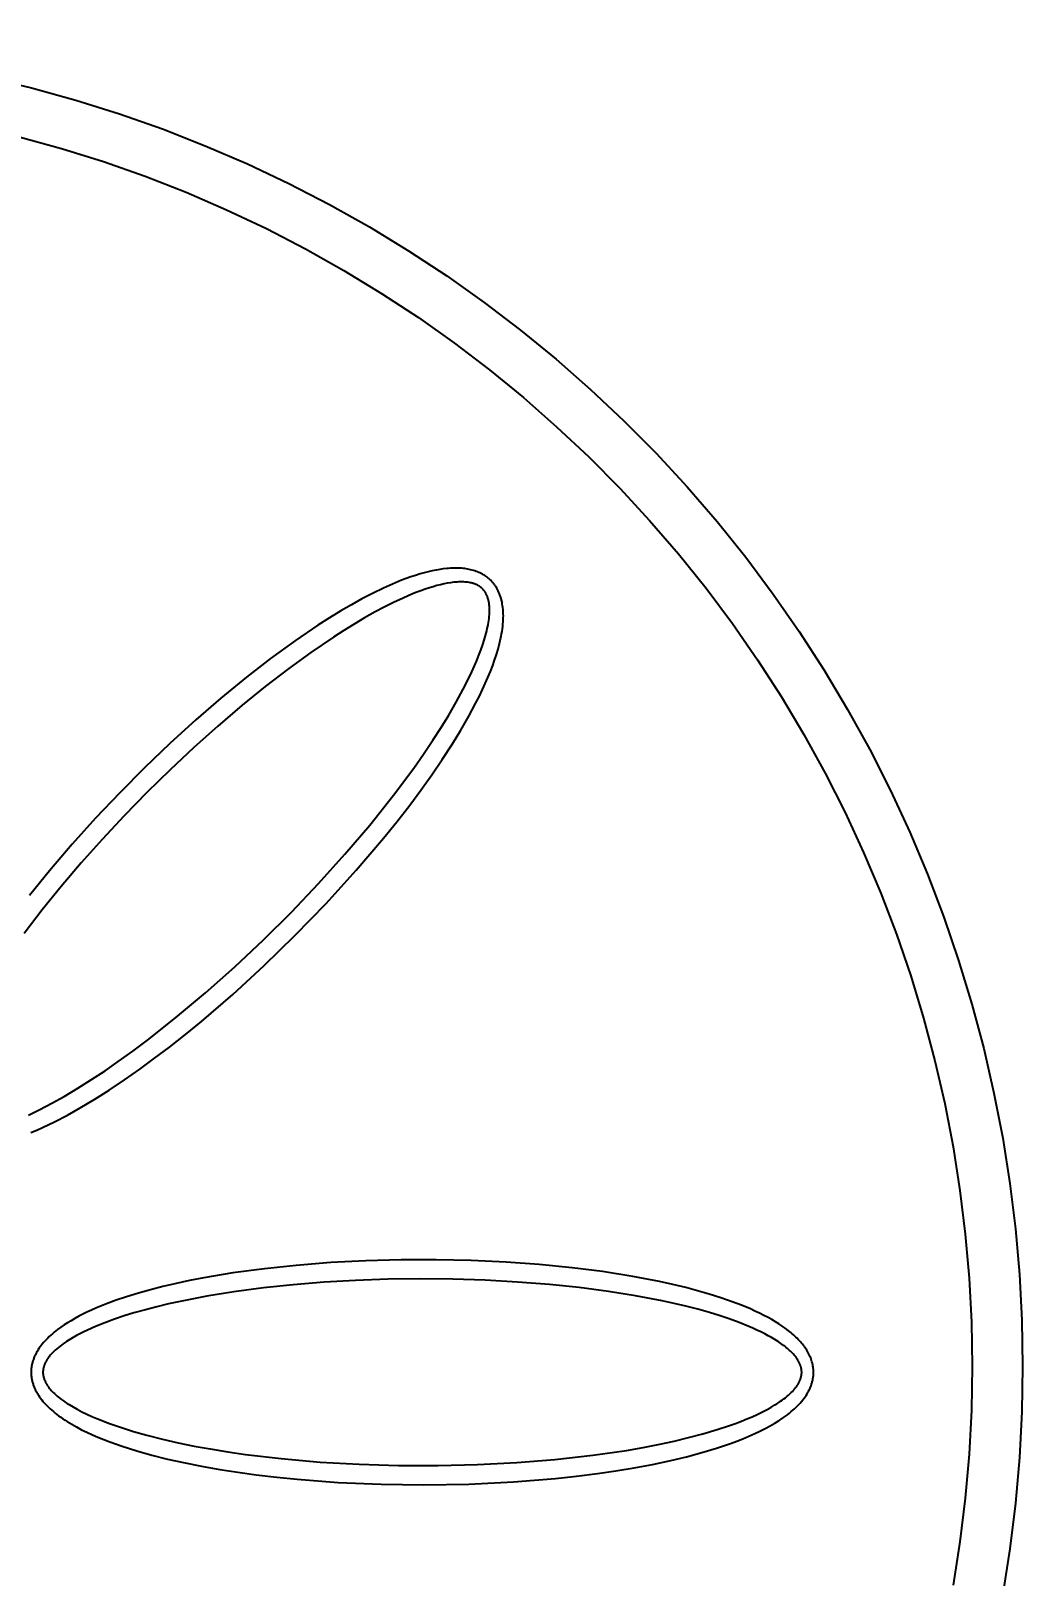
# Model space of a CAD drawing. Header units: millimetres. Extents: x 2944 to 4044, y 1234 to 2718.
# Drawn here: x 3812.03 to 3836.55, y 1647.09 to 1685 of the extents above; entities that cross this region are included whole.
import ezdxf

# ---------------------------------------------------------------- set-up
doc = ezdxf.new("R2010")
doc.units = ezdxf.units.MM
doc.layers.add('DIM2', color=3, linetype='Continuous')
doc.layers.add('main', color=7, linetype='Continuous')
doc.styles.get("Standard").update_dxf_attribs({"font": 'arial.ttf'})
doc.dimstyles.new('ISO-25', dxfattribs={"dimtxt": 2.5, "dimasz": 2.5, "dimexe": 1.25, "dimexo": 0.625, "dimtad": 1, "dimtxsty": 'Standard', "dimcen": 2.5, "dimadec": 0, "dimazin": 0, "dimtfac": 1, "dimtmove": 0, "dimatfit": 3, "dimfxl": 1, "dimarcsym": 0})

# ---------------------------------------------------------------- blocks, each defined once
blk = doc.blocks.new('*D29')
at = {"layer": 'Defpoints', "color": 0, "transparency": 16777216}
for p in [(3891.315, 1712.207), (3941.723, 1712.207), (3803.94, 1596.91)]:
    blk.add_point(p, dxfattribs=at)
at = {"layer": 'DIM2', "color": 0, "lineweight": -2, "transparency": 16777216}
for p, q in [((3891.94, 1712.207), (3942.973, 1712.207)), ((3941.723, 1608.91), (3941.723, 1700.207)), ((3804.565, 1596.91), (3942.973, 1596.91))]:
    blk.add_line(p, q, dxfattribs=at)
at = {"layer": 'DIM2', "color": 0, "transparency": 16777216}
for points in [[(3939.723, 1700.207), (3943.723, 1700.207), (3941.723, 1712.207)], [(3939.723, 1608.91), (3943.723, 1608.91), (3941.723, 1596.91)]]:
    blk.add_solid(points, dxfattribs=at)
at = {"layer": 'DIM2', "color": 0, "transparency": 16777216, "insert": (3929.065, 1654.558), "char_height": 15, "attachment_point": 5, "rotation": 90}
blk.add_mtext('115', dxfattribs=at)
blk = doc.blocks.new('*D23')
at = {"layer": 'Defpoints', "color": 0, "transparency": 16777216}
for p in [(3748.658, 1786.691), (3748.658, 1652.306), (3895.616, 1649.24)]:
    blk.add_point(p, dxfattribs=at)
at = {"layer": 'DIM2', "color": 0, "lineweight": -2, "transparency": 16777216}
for p, q in [((3748.658, 1652.931), (3748.658, 1787.941)), ((3895.616, 1649.865), (3895.616, 1787.941)), ((3883.616, 1786.691), (3760.658, 1786.691))]:
    blk.add_line(p, q, dxfattribs=at)
at = {"layer": 'DIM2', "color": 0, "transparency": 16777216}
for points in [[(3760.658, 1788.691), (3760.658, 1784.691), (3748.658, 1786.691)], [(3883.616, 1788.691), (3883.616, 1784.691), (3895.616, 1786.691)]]:
    blk.add_solid(points, dxfattribs=at)
at = {"layer": 'DIM2', "color": 0, "transparency": 16777216, "insert": (3822.137, 1799.222), "char_height": 15, "attachment_point": 5}
blk.add_mtext('147', dxfattribs=at)

msp = doc.modelspace()

# ---------------------------------------------------------------- linework, layer by layer
at = {"layer": 'main'}
for p, q in [((3810.958, 1683.86), (3812.051, 1683.599)), ((3812.051, 1683.599), (3813.134, 1683.3)), ((3813.134, 1683.3), (3814.207, 1682.964)), ((3814.207, 1682.964), (3815.267, 1682.591)), ((3815.267, 1682.591), (3816.313, 1682.181)), ((3811.744, 1682.402), (3812.786, 1682.115)), ((3812.786, 1682.115), (3813.818, 1681.791)), ((3816.313, 1682.181), (3817.345, 1681.735)), ((3813.818, 1681.791), (3814.837, 1681.432)), ((3817.345, 1681.735), (3818.361, 1681.254)), ((3814.837, 1681.432), (3815.844, 1681.038)), ((3815.844, 1681.038), (3816.836, 1680.609)), ((3818.361, 1681.254), (3819.359, 1680.738)), ((3816.836, 1680.609), (3817.813, 1680.146)), ((3819.359, 1680.738), (3820.339, 1680.187)), ((3820.339, 1680.187), (3821.299, 1679.603)), ((3817.813, 1680.146), (3818.773, 1679.65)), ((3818.773, 1679.65), (3819.716, 1679.12)), ((3821.299, 1679.603), (3822.238, 1678.986)), ((3819.716, 1679.12), (3820.639, 1678.558)), ((3822.238, 1678.986), (3823.156, 1678.336)), ((3820.639, 1678.558), (3821.543, 1677.964)), ((3823.156, 1678.336), (3824.05, 1677.655)), ((3821.543, 1677.964), (3822.425, 1677.34)), ((3824.05, 1677.655), (3824.92, 1676.944)), ((3822.425, 1677.34), (3823.285, 1676.685)), ((3824.92, 1676.944), (3825.764, 1676.202)), ((3823.285, 1676.685), (3824.122, 1676)), ((3824.122, 1676), (3824.934, 1675.287)), ((3825.764, 1676.202), (3826.583, 1675.432)), ((3824.934, 1675.287), (3825.721, 1674.546)), ((3826.583, 1675.432), (3827.374, 1674.634)), ((3825.721, 1674.546), (3826.482, 1673.779)), ((3827.374, 1674.634), (3828.137, 1673.809)), ((3826.482, 1673.779), (3827.216, 1672.985)), ((3828.137, 1673.809), (3828.871, 1672.958)), ((3827.216, 1672.985), (3827.922, 1672.166)), ((3828.871, 1672.958), (3829.575, 1672.082)), ((3822.328, 1671.814), (3822.284, 1671.811)), ((3822.368, 1671.816), (3822.328, 1671.814)), ((3822.407, 1671.818), (3822.368, 1671.816)), ((3822.447, 1671.818), (3822.407, 1671.818)), ((3822.487, 1671.818), (3822.447, 1671.818)), ((3822.527, 1671.817), (3822.487, 1671.818)), ((3822.566, 1671.815), (3822.527, 1671.817)), ((3822.606, 1671.812), (3822.566, 1671.815)), ((3822.646, 1671.808), (3822.606, 1671.812)), ((3827.922, 1672.166), (3828.6, 1671.324)), ((3829.575, 1672.082), (3830.249, 1671.182)), ((3821.131, 1671.518), (3820.907, 1671.426)), ((3821.244, 1671.561), (3821.131, 1671.518)), ((3821.358, 1671.602), (3821.244, 1671.561)), ((3821.473, 1671.64), (3821.358, 1671.602)), ((3821.588, 1671.675), (3821.473, 1671.64)), ((3821.685, 1671.703), (3821.588, 1671.675)), ((3821.783, 1671.728), (3821.685, 1671.703)), ((3821.882, 1671.751), (3821.783, 1671.728)), ((3821.98, 1671.771), (3821.882, 1671.751)), ((3822.067, 1671.786), (3821.98, 1671.771)), ((3822.153, 1671.798), (3822.067, 1671.786)), ((3822.24, 1671.808), (3822.153, 1671.798)), ((3822.252, 1671.446), (3822.172, 1671.43)), ((3822.284, 1671.811), (3822.24, 1671.808)), ((3822.333, 1671.459), (3822.252, 1671.446)), ((3822.373, 1671.465), (3822.333, 1671.459)), ((3822.413, 1671.469), (3822.373, 1671.465)), ((3822.454, 1671.473), (3822.413, 1671.469)), ((3822.494, 1671.476), (3822.454, 1671.473)), ((3822.527, 1671.478), (3822.494, 1671.476)), ((3822.561, 1671.479), (3822.527, 1671.478)), ((3822.594, 1671.48), (3822.561, 1671.479)), ((3822.627, 1671.479), (3822.594, 1671.48)), ((3822.66, 1671.478), (3822.627, 1671.479)), ((3822.682, 1671.804), (3822.646, 1671.808)), ((3822.693, 1671.476), (3822.66, 1671.478)), ((3822.718, 1671.799), (3822.682, 1671.804)), ((3822.727, 1671.473), (3822.693, 1671.476)), ((3822.754, 1671.793), (3822.718, 1671.799)), ((3822.759, 1671.469), (3822.727, 1671.473)), ((3822.789, 1671.786), (3822.754, 1671.793)), ((3822.787, 1671.464), (3822.759, 1671.469)), ((3822.815, 1671.459), (3822.787, 1671.464)), ((3822.825, 1671.778), (3822.789, 1671.786)), ((3822.842, 1671.453), (3822.815, 1671.459)), ((3822.86, 1671.77), (3822.825, 1671.778)), ((3822.856, 1671.45), (3822.842, 1671.453)), ((3822.87, 1671.446), (3822.856, 1671.45)), ((3822.895, 1671.76), (3822.86, 1671.77)), ((3822.883, 1671.442), (3822.87, 1671.446)), ((3822.897, 1671.438), (3822.883, 1671.442)), ((3822.929, 1671.749), (3822.895, 1671.76)), ((3822.91, 1671.434), (3822.897, 1671.438)), ((3822.923, 1671.429), (3822.91, 1671.434)), ((3822.961, 1671.738), (3822.929, 1671.749)), ((3822.993, 1671.726), (3822.961, 1671.738)), ((3823.024, 1671.713), (3822.993, 1671.726)), ((3823.054, 1671.7), (3823.024, 1671.713)), ((3823.084, 1671.685), (3823.054, 1671.7)), ((3823.114, 1671.669), (3823.084, 1671.685)), ((3823.143, 1671.653), (3823.114, 1671.669)), ((3823.157, 1671.644), (3823.143, 1671.653)), ((3823.172, 1671.635), (3823.157, 1671.644)), ((3823.197, 1671.618), (3823.172, 1671.635)), ((3823.222, 1671.6), (3823.197, 1671.618)), ((3823.247, 1671.581), (3823.222, 1671.6)), ((3823.27, 1671.561), (3823.247, 1671.581)), ((3823.293, 1671.541), (3823.27, 1671.561)), ((3823.316, 1671.52), (3823.293, 1671.541)), ((3823.338, 1671.498), (3823.316, 1671.52)), ((3823.348, 1671.487), (3823.338, 1671.498)), ((3823.358, 1671.475), (3823.348, 1671.487)), ((3823.372, 1671.46), (3823.358, 1671.475)), ((3823.384, 1671.444), (3823.372, 1671.46)), ((3823.397, 1671.429), (3823.384, 1671.444)), ((3820.156, 1671.061), (3819.897, 1670.918)), ((3820.419, 1671.198), (3820.156, 1671.061)), ((3820.685, 1671.327), (3820.419, 1671.198)), ((3820.907, 1671.426), (3820.685, 1671.327)), ((3821.165, 1671.084), (3820.934, 1670.976)), ((3821.4, 1671.184), (3821.165, 1671.084)), ((3821.503, 1671.225), (3821.4, 1671.184)), ((3821.606, 1671.264), (3821.503, 1671.225)), ((3821.71, 1671.301), (3821.606, 1671.264)), ((3821.815, 1671.335), (3821.71, 1671.301)), ((3821.903, 1671.362), (3821.815, 1671.335)), ((3821.992, 1671.387), (3821.903, 1671.362)), ((3822.082, 1671.41), (3821.992, 1671.387)), ((3822.172, 1671.43), (3822.082, 1671.41)), ((3822.936, 1671.424), (3822.923, 1671.429)), ((3822.949, 1671.419), (3822.936, 1671.424)), ((3822.962, 1671.413), (3822.949, 1671.419)), ((3822.975, 1671.407), (3822.962, 1671.413)), ((3822.986, 1671.402), (3822.975, 1671.407)), ((3822.997, 1671.396), (3822.986, 1671.402)), ((3823.007, 1671.39), (3822.997, 1671.396)), ((3823.018, 1671.384), (3823.007, 1671.39)), ((3823.028, 1671.378), (3823.018, 1671.384)), ((3823.038, 1671.371), (3823.028, 1671.378)), ((3823.048, 1671.365), (3823.038, 1671.371)), ((3823.058, 1671.358), (3823.048, 1671.365)), ((3823.068, 1671.35), (3823.058, 1671.358)), ((3823.078, 1671.343), (3823.068, 1671.35)), ((3823.087, 1671.335), (3823.078, 1671.343)), ((3823.096, 1671.327), (3823.087, 1671.335)), ((3823.105, 1671.319), (3823.096, 1671.327)), ((3823.114, 1671.311), (3823.105, 1671.319)), ((3823.122, 1671.302), (3823.114, 1671.311)), ((3823.131, 1671.294), (3823.122, 1671.302)), ((3823.141, 1671.282), (3823.131, 1671.294)), ((3823.151, 1671.27), (3823.141, 1671.282)), ((3823.16, 1671.258), (3823.151, 1671.27)), ((3823.17, 1671.245), (3823.16, 1671.258)), ((3823.178, 1671.232), (3823.17, 1671.245)), ((3823.187, 1671.219), (3823.178, 1671.232)), ((3823.195, 1671.206), (3823.187, 1671.219)), ((3823.202, 1671.192), (3823.195, 1671.206)), ((3823.209, 1671.178), (3823.202, 1671.192)), ((3823.216, 1671.164), (3823.209, 1671.178)), ((3823.223, 1671.15), (3823.216, 1671.164)), ((3823.229, 1671.136), (3823.223, 1671.15)), ((3823.235, 1671.121), (3823.229, 1671.136)), ((3823.24, 1671.106), (3823.235, 1671.121)), ((3823.245, 1671.092), (3823.24, 1671.106)), ((3823.25, 1671.077), (3823.245, 1671.092)), ((3823.255, 1671.059), (3823.25, 1671.077)), ((3823.26, 1671.04), (3823.255, 1671.059)), ((3823.409, 1671.413), (3823.397, 1671.429)), ((3823.421, 1671.396), (3823.409, 1671.413)), ((3823.432, 1671.38), (3823.421, 1671.396)), ((3823.443, 1671.363), (3823.432, 1671.38)), ((3823.454, 1671.346), (3823.443, 1671.363)), ((3823.465, 1671.328), (3823.454, 1671.346)), ((3823.475, 1671.311), (3823.465, 1671.328)), ((3823.484, 1671.293), (3823.475, 1671.311)), ((3823.494, 1671.275), (3823.484, 1671.293)), ((3823.503, 1671.257), (3823.494, 1671.275)), ((3823.511, 1671.239), (3823.503, 1671.257)), ((3823.52, 1671.221), (3823.511, 1671.239)), ((3823.528, 1671.202), (3823.52, 1671.221)), ((3823.536, 1671.181), (3823.528, 1671.202)), ((3823.544, 1671.16), (3823.536, 1671.181)), ((3823.552, 1671.138), (3823.544, 1671.16)), ((3823.559, 1671.117), (3823.552, 1671.138)), ((3823.566, 1671.095), (3823.559, 1671.117)), ((3823.572, 1671.073), (3823.566, 1671.095)), ((3823.578, 1671.051), (3823.572, 1671.073)), ((3828.6, 1671.324), (3829.247, 1670.458)), ((3830.249, 1671.182), (3830.89, 1670.259)), ((3819.641, 1670.769), (3819.357, 1670.595)), ((3819.897, 1670.918), (3819.641, 1670.769)), ((3820.48, 1670.742), (3820.22, 1670.596)), ((3820.705, 1670.862), (3820.48, 1670.742)), ((3820.934, 1670.976), (3820.705, 1670.862)), ((3823.265, 1671.022), (3823.26, 1671.04)), ((3823.269, 1671.003), (3823.265, 1671.022)), ((3823.272, 1670.985), (3823.269, 1671.003)), ((3823.275, 1670.966), (3823.272, 1670.985)), ((3823.278, 1670.947), (3823.275, 1670.966)), ((3823.28, 1670.928), (3823.278, 1670.947)), ((3823.282, 1670.91), (3823.28, 1670.928)), ((3823.28, 1670.631), (3823.284, 1670.679)), ((3823.284, 1670.891), (3823.282, 1670.91)), ((3823.287, 1670.853), (3823.284, 1670.891)), ((3823.284, 1670.679), (3823.287, 1670.728)), ((3823.288, 1670.815), (3823.287, 1670.853)), ((3823.287, 1670.728), (3823.288, 1670.777)), ((3823.288, 1670.777), (3823.288, 1670.815)), ((3823.584, 1671.029), (3823.578, 1671.051)), ((3823.594, 1670.985), (3823.584, 1671.029)), ((3823.602, 1670.94), (3823.594, 1670.985)), ((3823.61, 1670.895), (3823.602, 1670.94)), ((3823.615, 1670.85), (3823.61, 1670.895)), ((3823.62, 1670.8), (3823.615, 1670.85)), ((3823.624, 1670.749), (3823.62, 1670.8)), ((3823.626, 1670.698), (3823.624, 1670.749)), ((3823.627, 1670.648), (3823.626, 1670.698)), ((3819.076, 1670.415), (3818.524, 1670.041)), ((3819.357, 1670.595), (3819.076, 1670.415)), ((3819.963, 1670.445), (3819.709, 1670.288)), ((3820.22, 1670.596), (3819.963, 1670.445)), ((3823.219, 1670.276), (3823.232, 1670.333)), ((3823.232, 1670.333), (3823.244, 1670.391)), ((3823.244, 1670.391), (3823.253, 1670.438)), ((3823.253, 1670.438), (3823.262, 1670.486)), ((3823.262, 1670.486), (3823.269, 1670.534)), ((3823.269, 1670.534), (3823.275, 1670.583)), ((3823.275, 1670.583), (3823.28, 1670.631)), ((3823.595, 1670.264), (3823.604, 1670.324)), ((3823.604, 1670.324), (3823.611, 1670.385)), ((3823.611, 1670.385), (3823.617, 1670.446)), ((3823.617, 1670.446), (3823.621, 1670.496)), ((3823.621, 1670.496), (3823.624, 1670.547)), ((3823.624, 1670.547), (3823.626, 1670.597)), ((3823.626, 1670.597), (3823.627, 1670.648)), ((3829.247, 1670.458), (3829.864, 1669.57)), ((3818.524, 1670.041), (3817.916, 1669.599)), ((3819.458, 1670.127), (3818.904, 1669.75)), ((3819.709, 1670.288), (3819.458, 1670.127)), ((3823.076, 1669.808), (3823.122, 1669.94)), ((3823.122, 1669.94), (3823.158, 1670.051)), ((3823.158, 1670.051), (3823.19, 1670.163)), ((3823.19, 1670.163), (3823.219, 1670.276)), ((3823.498, 1669.829), (3823.534, 1669.964)), ((3823.534, 1669.964), (3823.561, 1670.083)), ((3823.561, 1670.083), (3823.574, 1670.143)), ((3823.574, 1670.143), (3823.585, 1670.203)), ((3823.585, 1670.203), (3823.595, 1670.264)), ((3830.89, 1670.259), (3831.499, 1669.314)), ((3817.916, 1669.599), (3817.322, 1669.138)), ((3818.904, 1669.75), (3818.361, 1669.357)), ((3822.921, 1669.42), (3822.975, 1669.548)), ((3822.975, 1669.548), (3823.027, 1669.678)), ((3823.027, 1669.678), (3823.076, 1669.808)), ((3823.367, 1669.429), (3823.414, 1669.561)), ((3823.414, 1669.561), (3823.458, 1669.695)), ((3823.458, 1669.695), (3823.498, 1669.829)), ((3829.864, 1669.57), (3830.45, 1668.662)), ((3818.361, 1669.357), (3817.785, 1668.914)), ((3822.787, 1669.131), (3822.855, 1669.275)), ((3822.855, 1669.275), (3822.921, 1669.42)), ((3823.249, 1669.132), (3823.31, 1669.28)), ((3823.31, 1669.28), (3823.367, 1669.429)), ((3831.499, 1669.314), (3832.075, 1668.349)), ((3817.322, 1669.138), (3816.695, 1668.624)), ((3817.785, 1668.914), (3817.222, 1668.457)), ((3822.471, 1668.527), (3822.644, 1668.847)), ((3822.644, 1668.847), (3822.787, 1669.131)), ((3823.038, 1668.673), (3823.118, 1668.839)), ((3823.118, 1668.839), (3823.185, 1668.985)), ((3823.185, 1668.985), (3823.249, 1669.132)), ((3816.695, 1668.624), (3816.082, 1668.093)), ((3817.222, 1668.457), (3816.62, 1667.943)), ((3822.288, 1668.212), (3822.471, 1668.527)), ((3822.78, 1668.184), (3822.955, 1668.509)), ((3822.955, 1668.509), (3823.038, 1668.673)), ((3830.45, 1668.662), (3831.004, 1667.734)), ((3816.082, 1668.093), (3815.444, 1667.513)), ((3822.098, 1667.903), (3822.288, 1668.212)), ((3822.583, 1667.842), (3822.78, 1668.184)), ((3832.075, 1668.349), (3832.618, 1667.365)), ((3816.62, 1667.943), (3816.03, 1667.415)), ((3821.9, 1667.597), (3822.098, 1667.903)), ((3822.377, 1667.506), (3822.583, 1667.842)), ((3831.004, 1667.734), (3831.526, 1666.787)), ((3815.444, 1667.513), (3814.822, 1666.917)), ((3816.03, 1667.415), (3815.449, 1666.87)), ((3821.668, 1667.252), (3821.9, 1667.597)), ((3822.128, 1667.122), (3822.377, 1667.506)), ((3832.618, 1667.365), (3833.125, 1666.362)), ((3814.822, 1666.917), (3814.214, 1666.306)), ((3820.932, 1666.245), (3821.429, 1666.912)), ((3821.429, 1666.912), (3821.668, 1667.252)), ((3821.87, 1666.744), (3822.128, 1667.122)), ((3815.449, 1666.87), (3814.879, 1666.311)), ((3821.603, 1666.372), (3821.87, 1666.744)), ((3831.526, 1666.787), (3832.014, 1665.822)), ((3814.214, 1666.306), (3813.622, 1665.68)), ((3814.879, 1666.311), (3814.323, 1665.74)), ((3820.348, 1665.513), (3820.932, 1666.245)), ((3821.329, 1666.005), (3821.603, 1666.372)), ((3833.125, 1666.362), (3833.598, 1665.342)), ((3821.012, 1665.596), (3821.329, 1666.005)), ((3832.014, 1665.822), (3832.468, 1664.841)), ((3813.622, 1665.68), (3813.047, 1665.043)), ((3814.323, 1665.74), (3813.779, 1665.157)), ((3819.741, 1664.799), (3820.348, 1665.513)), ((3820.688, 1665.194), (3821.012, 1665.596)), ((3813.047, 1665.043), (3812.49, 1664.39)), ((3813.779, 1665.157), (3813.271, 1664.587)), ((3820.018, 1664.405), (3820.688, 1665.194)), ((3833.598, 1665.342), (3834.035, 1664.307)), ((3819.093, 1664.081), (3819.741, 1664.799)), ((3832.468, 1664.841), (3832.888, 1663.845)), ((3812.49, 1664.39), (3811.999, 1663.783)), ((3813.271, 1664.587), (3812.776, 1664.006)), ((3819.279, 1663.591), (3820.018, 1664.405)), ((3834.035, 1664.307), (3834.435, 1663.257)), ((3812.776, 1664.006), (3812.313, 1663.433)), ((3818.427, 1663.38), (3819.093, 1664.081)), ((3818.514, 1662.801), (3819.279, 1663.591)), ((3832.888, 1663.845), (3833.274, 1662.835)), ((3812.313, 1663.433), (3811.866, 1662.849)), ((3817.741, 1662.698), (3818.427, 1663.38)), ((3834.435, 1663.257), (3834.799, 1662.193)), ((3817.761, 1662.067), (3818.514, 1662.801)), ((3833.274, 1662.835), (3833.624, 1661.812)), ((3817.037, 1662.035), (3817.741, 1662.698)), ((3816.32, 1661.397), (3817.037, 1662.035)), ((3816.985, 1661.357), (3817.761, 1662.067)), ((3834.799, 1662.193), (3835.126, 1661.118)), ((3833.624, 1661.812), (3833.938, 1660.778)), ((3815.585, 1660.78), (3816.32, 1661.397)), ((3816.219, 1660.698), (3816.985, 1661.357)), ((3835.126, 1661.118), (3835.416, 1660.032)), ((3814.892, 1660.233), (3815.585, 1660.78)), ((3815.828, 1660.379), (3816.219, 1660.698)), ((3833.938, 1660.778), (3834.217, 1659.733)), ((3814.538, 1659.969), (3814.892, 1660.233)), ((3815.07, 1659.791), (3815.431, 1660.066)), ((3815.431, 1660.066), (3815.828, 1660.379)), ((3813.853, 1659.486), (3814.179, 1659.711)), ((3814.179, 1659.711), (3814.538, 1659.969)), ((3814.704, 1659.523), (3815.07, 1659.791)), ((3834.217, 1659.733), (3834.458, 1658.68)), ((3835.416, 1660.032), (3835.667, 1658.936)), ((3813.523, 1659.267), (3813.853, 1659.486)), ((3814.332, 1659.263), (3814.704, 1659.523)), ((3812.847, 1658.854), (3813.188, 1659.056)), ((3813.188, 1659.056), (3813.523, 1659.267)), ((3813.602, 1658.788), (3813.954, 1659.011)), ((3813.954, 1659.011), (3814.332, 1659.263)), ((3835.667, 1658.936), (3835.88, 1657.833)), ((3812.25, 1658.532), (3812.551, 1658.689)), ((3812.551, 1658.689), (3812.847, 1658.854)), ((3812.929, 1658.399), (3813.244, 1658.575)), ((3813.244, 1658.575), (3813.602, 1658.788)), ((3834.458, 1658.68), (3834.664, 1657.618)), ((3811.972, 1658.398), (3812.25, 1658.532)), ((3812.322, 1658.096), (3812.61, 1658.233)), ((3812.61, 1658.233), (3812.929, 1658.399)), ((3812.029, 1657.969), (3812.176, 1658.031)), ((3812.176, 1658.031), (3812.322, 1658.096)), ((3835.88, 1657.833), (3836.055, 1656.723)), ((3834.664, 1657.618), (3834.832, 1656.551)), ((3836.055, 1656.723), (3836.192, 1655.607)), ((3834.832, 1656.551), (3834.963, 1655.478)), ((3836.192, 1655.607), (3836.289, 1654.487)), ((3834.963, 1655.478), (3835.056, 1654.401)), ((3819.397, 1654.778), (3818.542, 1654.711)), ((3820.254, 1654.822), (3819.397, 1654.778)), ((3821.116, 1654.846), (3820.254, 1654.822)), ((3821.977, 1654.848), (3821.116, 1654.846)), ((3822.839, 1654.829), (3821.977, 1654.848)), ((3823.7, 1654.789), (3822.839, 1654.829)), ((3824.509, 1654.731), (3823.7, 1654.789)), ((3816.278, 1654.404), (3815.923, 1654.336)), ((3816.991, 1654.524), (3816.278, 1654.404)), ((3817.765, 1654.628), (3816.991, 1654.524)), ((3818.542, 1654.711), (3817.765, 1654.628)), ((3821.59, 1654.379), (3820.792, 1654.369)), ((3822.388, 1654.372), (3821.59, 1654.379)), ((3825.316, 1654.651), (3824.509, 1654.731)), ((3826.061, 1654.557), (3825.316, 1654.651)), ((3826.803, 1654.44), (3826.061, 1654.557)), ((3827.459, 1654.314), (3826.803, 1654.44)), ((3835.056, 1654.401), (3835.113, 1653.321)), ((3836.289, 1654.487), (3836.348, 1653.365)), ((3814.671, 1654.029), (3814.376, 1653.938)), ((3814.969, 1654.112), (3814.671, 1654.029)), ((3815.268, 1654.189), (3814.969, 1654.112)), ((3815.569, 1654.26), (3815.268, 1654.189)), ((3815.923, 1654.336), (3815.569, 1654.26)), ((3817.011, 1654.062), (3816.352, 1653.955)), ((3817.74, 1654.159), (3817.011, 1654.062)), ((3818.472, 1654.236), (3817.74, 1654.159)), ((3819.233, 1654.298), (3818.472, 1654.236)), ((3819.995, 1654.341), (3819.233, 1654.298)), ((3820.792, 1654.369), (3819.995, 1654.341)), ((3823.185, 1654.346), (3822.388, 1654.372)), ((3823.975, 1654.302), (3823.185, 1654.346)), ((3824.763, 1654.24), (3823.975, 1654.302)), ((3825.485, 1654.165), (3824.763, 1654.24)), ((3826.204, 1654.071), (3825.485, 1654.165)), ((3826.867, 1653.966), (3826.204, 1654.071)), ((3827.785, 1654.242), (3827.459, 1654.314)), ((3828.109, 1654.164), (3827.785, 1654.242)), ((3828.395, 1654.089), (3828.109, 1654.164)), ((3828.68, 1654.007), (3828.395, 1654.089)), ((3828.962, 1653.918), (3828.68, 1654.007)), ((3813.644, 1653.666), (3813.524, 1653.614)), ((3813.764, 1653.716), (3813.644, 1653.666)), ((3813.885, 1653.764), (3813.764, 1653.716)), ((3814.129, 1653.854), (3813.885, 1653.764)), ((3814.376, 1653.938), (3814.129, 1653.854)), ((3814.844, 1653.623), (3814.562, 1653.543)), ((3815.127, 1653.697), (3814.844, 1653.623)), ((3815.411, 1653.765), (3815.127, 1653.697)), ((3815.696, 1653.828), (3815.411, 1653.765)), ((3816.352, 1653.955), (3815.696, 1653.828)), ((3827.525, 1653.84), (3826.867, 1653.966)), ((3827.817, 1653.776), (3827.525, 1653.84)), ((3828.107, 1653.707), (3827.817, 1653.776)), ((3828.396, 1653.633), (3828.107, 1653.707)), ((3828.683, 1653.552), (3828.396, 1653.633)), ((3829.242, 1653.82), (3828.962, 1653.918)), ((3829.468, 1653.734), (3829.242, 1653.82)), ((3829.692, 1653.641), (3829.468, 1653.734)), ((3829.802, 1653.591), (3829.692, 1653.641)), ((3812.851, 1653.249), (3812.769, 1653.194)), ((3812.934, 1653.303), (3812.851, 1653.249)), ((3813.018, 1653.354), (3812.934, 1653.303)), ((3813.114, 1653.408), (3813.018, 1653.354)), ((3813.21, 1653.461), (3813.114, 1653.408)), ((3813.308, 1653.511), (3813.21, 1653.461)), ((3813.406, 1653.559), (3813.308, 1653.511)), ((3813.524, 1653.614), (3813.406, 1653.559)), ((3813.848, 1653.302), (3813.615, 1653.208)), ((3814.084, 1653.389), (3813.848, 1653.302)), ((3814.322, 1653.469), (3814.084, 1653.389)), ((3814.562, 1653.543), (3814.322, 1653.469)), ((3828.927, 1653.477), (3828.683, 1653.552)), ((3829.17, 1653.397), (3828.927, 1653.477)), ((3829.41, 1653.309), (3829.17, 1653.397)), ((3829.647, 1653.214), (3829.41, 1653.309)), ((3829.912, 1653.539), (3829.802, 1653.591)), ((3830.02, 1653.485), (3829.912, 1653.539)), ((3830.127, 1653.428), (3830.02, 1653.485)), ((3830.215, 1653.379), (3830.127, 1653.428)), ((3830.302, 1653.328), (3830.215, 1653.379)), ((3830.387, 1653.274), (3830.302, 1653.328)), ((3830.472, 1653.218), (3830.387, 1653.274)), ((3835.113, 1653.321), (3835.131, 1652.24)), ((3836.348, 1653.365), (3836.367, 1652.241)), ((3812.408, 1652.888), (3812.372, 1652.849)), ((3812.446, 1652.926), (3812.408, 1652.888)), ((3812.484, 1652.963), (3812.446, 1652.926)), ((3812.524, 1652.999), (3812.484, 1652.963)), ((3812.564, 1653.035), (3812.524, 1652.999)), ((3812.605, 1653.069), (3812.564, 1653.035)), ((3812.647, 1653.103), (3812.605, 1653.069)), ((3812.69, 1653.135), (3812.647, 1653.103)), ((3812.769, 1653.194), (3812.69, 1653.135)), ((3812.99, 1652.893), (3812.911, 1652.843)), ((3813.071, 1652.941), (3812.99, 1652.893)), ((3813.154, 1652.987), (3813.071, 1652.941)), ((3813.237, 1653.031), (3813.154, 1652.987)), ((3813.33, 1653.078), (3813.237, 1653.031)), ((3813.424, 1653.123), (3813.33, 1653.078)), ((3813.615, 1653.208), (3813.424, 1653.123)), ((3829.748, 1653.17), (3829.647, 1653.214)), ((3829.849, 1653.125), (3829.748, 1653.17)), ((3829.948, 1653.077), (3829.849, 1653.125)), ((3830.047, 1653.028), (3829.948, 1653.077)), ((3830.128, 1652.984), (3830.047, 1653.028)), ((3830.209, 1652.939), (3830.128, 1652.984)), ((3830.288, 1652.892), (3830.209, 1652.939)), ((3830.367, 1652.842), (3830.288, 1652.892)), ((3830.543, 1653.168), (3830.472, 1653.218)), ((3830.613, 1653.115), (3830.543, 1653.168)), ((3830.682, 1653.061), (3830.613, 1653.115)), ((3830.715, 1653.033), (3830.682, 1653.061)), ((3830.748, 1653.004), (3830.715, 1653.033)), ((3830.778, 1652.977), (3830.748, 1653.004)), ((3830.807, 1652.95), (3830.778, 1652.977)), ((3830.835, 1652.922), (3830.807, 1652.95)), ((3830.863, 1652.894), (3830.835, 1652.922)), ((3830.89, 1652.865), (3830.863, 1652.894)), ((3830.917, 1652.835), (3830.89, 1652.865)), ((3812.125, 1652.482), (3812.117, 1652.463)), ((3812.134, 1652.501), (3812.125, 1652.482)), ((3812.143, 1652.519), (3812.134, 1652.501)), ((3812.162, 1652.556), (3812.143, 1652.519)), ((3812.173, 1652.576), (3812.162, 1652.556)), ((3812.184, 1652.595), (3812.173, 1652.576)), ((3812.195, 1652.615), (3812.184, 1652.595)), ((3812.207, 1652.634), (3812.195, 1652.615)), ((3812.232, 1652.672), (3812.207, 1652.634)), ((3812.258, 1652.709), (3812.232, 1652.672)), ((3812.285, 1652.745), (3812.258, 1652.709)), ((3812.313, 1652.78), (3812.285, 1652.745)), ((3812.342, 1652.815), (3812.313, 1652.78)), ((3812.372, 1652.849), (3812.342, 1652.815)), ((3812.493, 1652.486), (3812.481, 1652.471)), ((3812.517, 1652.515), (3812.493, 1652.486)), ((3812.542, 1652.543), (3812.517, 1652.515)), ((3812.569, 1652.57), (3812.542, 1652.543)), ((3812.596, 1652.597), (3812.569, 1652.57)), ((3812.632, 1652.631), (3812.596, 1652.597)), ((3812.67, 1652.664), (3812.632, 1652.631)), ((3812.708, 1652.696), (3812.67, 1652.664)), ((3812.748, 1652.727), (3812.708, 1652.696)), ((3812.787, 1652.757), (3812.748, 1652.727)), ((3812.828, 1652.786), (3812.787, 1652.757)), ((3812.911, 1652.843), (3812.828, 1652.786)), ((3830.434, 1652.797), (3830.367, 1652.842)), ((3830.5, 1652.749), (3830.434, 1652.797)), ((3830.533, 1652.725), (3830.5, 1652.749)), ((3830.565, 1652.699), (3830.533, 1652.725)), ((3830.596, 1652.674), (3830.565, 1652.699)), ((3830.627, 1652.647), (3830.596, 1652.674)), ((3830.652, 1652.625), (3830.627, 1652.647)), ((3830.676, 1652.602), (3830.652, 1652.625)), ((3830.7, 1652.579), (3830.676, 1652.602)), ((3830.723, 1652.555), (3830.7, 1652.579)), ((3830.745, 1652.531), (3830.723, 1652.555)), ((3830.767, 1652.506), (3830.745, 1652.531)), ((3830.788, 1652.48), (3830.767, 1652.506)), ((3830.809, 1652.454), (3830.788, 1652.48)), ((3830.943, 1652.805), (3830.917, 1652.835)), ((3830.969, 1652.775), (3830.943, 1652.805)), ((3830.991, 1652.746), (3830.969, 1652.775)), ((3831.013, 1652.717), (3830.991, 1652.746)), ((3831.034, 1652.688), (3831.013, 1652.717)), ((3831.054, 1652.658), (3831.034, 1652.688)), ((3831.074, 1652.627), (3831.054, 1652.658)), ((3831.093, 1652.596), (3831.074, 1652.627)), ((3831.11, 1652.564), (3831.093, 1652.596)), ((3831.127, 1652.532), (3831.11, 1652.564)), ((3831.142, 1652.502), (3831.127, 1652.532)), ((3831.156, 1652.471), (3831.142, 1652.502)), ((3812.04, 1652.144), (3812.039, 1652.124)), ((3812.039, 1652.124), (3812.039, 1652.103)), ((3812.039, 1652.103), (3812.039, 1652.082)), ((3812.042, 1652.165), (3812.04, 1652.144)), ((3812.044, 1652.185), (3812.042, 1652.165)), ((3812.046, 1652.205), (3812.044, 1652.185)), ((3812.049, 1652.226), (3812.046, 1652.205)), ((3812.052, 1652.246), (3812.049, 1652.226)), ((3812.056, 1652.266), (3812.052, 1652.246)), ((3812.06, 1652.287), (3812.056, 1652.266)), ((3812.065, 1652.307), (3812.06, 1652.287)), ((3812.07, 1652.327), (3812.065, 1652.307)), ((3812.076, 1652.346), (3812.07, 1652.327)), ((3812.082, 1652.366), (3812.076, 1652.346)), ((3812.088, 1652.386), (3812.082, 1652.366)), ((3812.095, 1652.405), (3812.088, 1652.386)), ((3812.102, 1652.425), (3812.095, 1652.405)), ((3812.109, 1652.444), (3812.102, 1652.425)), ((3812.117, 1652.463), (3812.109, 1652.444)), ((3812.33, 1652.117), (3812.329, 1652.102)), ((3812.329, 1652.102), (3812.329, 1652.087)), ((3812.331, 1652.131), (3812.33, 1652.117)), ((3812.332, 1652.147), (3812.331, 1652.131)), ((3812.334, 1652.162), (3812.332, 1652.147)), ((3812.337, 1652.177), (3812.334, 1652.162)), ((3812.34, 1652.191), (3812.337, 1652.177)), ((3812.344, 1652.206), (3812.34, 1652.191)), ((3812.347, 1652.221), (3812.344, 1652.206)), ((3812.352, 1652.236), (3812.347, 1652.221)), ((3812.357, 1652.25), (3812.352, 1652.236)), ((3812.362, 1652.264), (3812.357, 1652.25)), ((3812.367, 1652.279), (3812.362, 1652.264)), ((3812.373, 1652.293), (3812.367, 1652.279)), ((3812.379, 1652.307), (3812.373, 1652.293)), ((3812.386, 1652.321), (3812.379, 1652.307)), ((3812.392, 1652.334), (3812.386, 1652.321)), ((3812.4, 1652.348), (3812.392, 1652.334)), ((3812.407, 1652.361), (3812.4, 1652.348)), ((3812.416, 1652.378), (3812.407, 1652.361)), ((3812.426, 1652.394), (3812.416, 1652.378)), ((3812.436, 1652.41), (3812.426, 1652.394)), ((3812.447, 1652.426), (3812.436, 1652.41)), ((3812.458, 1652.441), (3812.447, 1652.426)), ((3812.469, 1652.456), (3812.458, 1652.441)), ((3812.481, 1652.471), (3812.469, 1652.456)), ((3830.826, 1652.431), (3830.809, 1652.454)), ((3830.841, 1652.408), (3830.826, 1652.431)), ((3830.857, 1652.384), (3830.841, 1652.408)), ((3830.864, 1652.372), (3830.857, 1652.384)), ((3830.871, 1652.36), (3830.864, 1652.372)), ((3830.878, 1652.348), (3830.871, 1652.36)), ((3830.884, 1652.336), (3830.878, 1652.348)), ((3830.89, 1652.323), (3830.884, 1652.336)), ((3830.897, 1652.31), (3830.89, 1652.323)), ((3830.902, 1652.297), (3830.897, 1652.31)), ((3830.908, 1652.285), (3830.902, 1652.297)), ((3830.913, 1652.271), (3830.908, 1652.285)), ((3830.918, 1652.258), (3830.913, 1652.271)), ((3830.922, 1652.247), (3830.918, 1652.258)), ((3830.925, 1652.235), (3830.922, 1652.247)), ((3830.929, 1652.224), (3830.925, 1652.235)), ((3830.932, 1652.212), (3830.929, 1652.224)), ((3830.935, 1652.2), (3830.932, 1652.212)), ((3830.937, 1652.188), (3830.935, 1652.2)), ((3830.94, 1652.176), (3830.937, 1652.188)), ((3830.942, 1652.164), (3830.94, 1652.176)), ((3830.943, 1652.152), (3830.942, 1652.164)), ((3830.945, 1652.14), (3830.943, 1652.152)), ((3830.946, 1652.128), (3830.945, 1652.14)), ((3830.947, 1652.116), (3830.946, 1652.128)), ((3830.948, 1652.104), (3830.947, 1652.116)), ((3830.948, 1652.092), (3830.948, 1652.104)), ((3831.169, 1652.44), (3831.156, 1652.471)), ((3831.181, 1652.409), (3831.169, 1652.44)), ((3831.192, 1652.377), (3831.181, 1652.409)), ((3831.201, 1652.345), (3831.192, 1652.377)), ((3831.21, 1652.313), (3831.201, 1652.345)), ((3831.214, 1652.297), (3831.21, 1652.313)), ((3831.218, 1652.28), (3831.214, 1652.297)), ((3831.224, 1652.25), (3831.218, 1652.28)), ((3831.229, 1652.22), (3831.224, 1652.25)), ((3831.233, 1652.189), (3831.229, 1652.22)), ((3831.236, 1652.158), (3831.233, 1652.189)), ((3831.238, 1652.128), (3831.236, 1652.158)), ((3831.238, 1652.097), (3831.238, 1652.128)), ((3835.131, 1652.24), (3835.113, 1651.159)), ((3836.367, 1652.241), (3836.348, 1651.118)), ((3812.039, 1652.082), (3812.039, 1652.062)), ((3812.039, 1652.062), (3812.04, 1652.041)), ((3812.04, 1652.041), (3812.041, 1652.021)), ((3812.041, 1652.021), (3812.043, 1652)), ((3812.043, 1652), (3812.045, 1651.98)), ((3812.045, 1651.98), (3812.048, 1651.959)), ((3812.048, 1651.959), (3812.051, 1651.939)), ((3812.051, 1651.939), (3812.054, 1651.919)), ((3812.054, 1651.919), (3812.058, 1651.898)), ((3812.058, 1651.898), (3812.063, 1651.878)), ((3812.063, 1651.878), (3812.068, 1651.858)), ((3812.068, 1651.858), (3812.073, 1651.838)), ((3812.073, 1651.838), (3812.079, 1651.818)), ((3812.079, 1651.818), (3812.086, 1651.798)), ((3812.086, 1651.798), (3812.092, 1651.778)), ((3812.092, 1651.778), (3812.099, 1651.758)), ((3812.099, 1651.758), (3812.107, 1651.739)), ((3812.107, 1651.739), (3812.115, 1651.719)), ((3812.329, 1652.087), (3812.329, 1652.072)), ((3812.329, 1652.072), (3812.33, 1652.057)), ((3812.33, 1652.057), (3812.331, 1652.043)), ((3812.331, 1652.043), (3812.333, 1652.028)), ((3812.333, 1652.028), (3812.335, 1652.013)), ((3812.335, 1652.013), (3812.337, 1651.999)), ((3812.337, 1651.999), (3812.34, 1651.984)), ((3812.34, 1651.984), (3812.344, 1651.969)), ((3812.344, 1651.969), (3812.348, 1651.955)), ((3812.348, 1651.955), (3812.352, 1651.94)), ((3812.352, 1651.94), (3812.356, 1651.926)), ((3812.356, 1651.926), (3812.361, 1651.912)), ((3812.361, 1651.912), (3812.367, 1651.898)), ((3812.367, 1651.898), (3812.373, 1651.882)), ((3812.373, 1651.882), (3812.38, 1651.866)), ((3812.38, 1651.866), (3812.388, 1651.85)), ((3812.388, 1651.85), (3812.396, 1651.834)), ((3812.396, 1651.834), (3812.404, 1651.819)), ((3812.404, 1651.819), (3812.413, 1651.804)), ((3812.413, 1651.804), (3812.422, 1651.789)), ((3812.422, 1651.789), (3812.431, 1651.774)), ((3812.431, 1651.774), (3812.441, 1651.759)), ((3812.441, 1651.759), (3812.451, 1651.745)), ((3812.451, 1651.745), (3812.462, 1651.73)), ((3812.462, 1651.73), (3812.472, 1651.716)), ((3830.807, 1651.719), (3830.818, 1651.734)), ((3830.818, 1651.734), (3830.829, 1651.749)), ((3830.829, 1651.749), (3830.84, 1651.765)), ((3830.84, 1651.765), (3830.85, 1651.781)), ((3830.85, 1651.781), (3830.86, 1651.797)), ((3830.86, 1651.797), (3830.869, 1651.814)), ((3830.869, 1651.814), (3830.879, 1651.83)), ((3830.879, 1651.83), (3830.886, 1651.844)), ((3830.886, 1651.844), (3830.893, 1651.858)), ((3830.893, 1651.858), (3830.899, 1651.872)), ((3830.899, 1651.872), (3830.905, 1651.887)), ((3830.905, 1651.887), (3830.911, 1651.901)), ((3830.911, 1651.901), (3830.917, 1651.916)), ((3830.917, 1651.916), (3830.922, 1651.931)), ((3830.922, 1651.931), (3830.926, 1651.946)), ((3830.926, 1651.946), (3830.931, 1651.961)), ((3830.931, 1651.961), (3830.935, 1651.976)), ((3830.935, 1651.976), (3830.938, 1651.991)), ((3830.938, 1651.991), (3830.941, 1652.006)), ((3830.941, 1652.006), (3830.943, 1652.021)), ((3830.943, 1652.021), (3830.945, 1652.037)), ((3830.945, 1652.037), (3830.947, 1652.052)), ((3830.947, 1652.052), (3830.948, 1652.068)), ((3830.948, 1652.08), (3830.948, 1652.092)), ((3830.948, 1652.068), (3830.948, 1652.08)), ((3831.154, 1651.701), (3831.163, 1651.722)), ((3831.163, 1651.722), (3831.171, 1651.741)), ((3831.171, 1651.741), (3831.178, 1651.76)), ((3831.178, 1651.76), (3831.185, 1651.779)), ((3831.185, 1651.779), (3831.191, 1651.798)), ((3831.191, 1651.798), (3831.197, 1651.817)), ((3831.197, 1651.817), (3831.203, 1651.837)), ((3831.203, 1651.837), (3831.208, 1651.856)), ((3831.208, 1651.856), (3831.213, 1651.876)), ((3831.213, 1651.876), (3831.218, 1651.896)), ((3831.218, 1651.896), (3831.222, 1651.915)), ((3831.222, 1651.915), (3831.225, 1651.935)), ((3831.225, 1651.935), (3831.229, 1651.955)), ((3831.229, 1651.955), (3831.231, 1651.975)), ((3831.231, 1651.975), (3831.234, 1651.995)), ((3831.234, 1651.995), (3831.235, 1652.015)), ((3831.235, 1652.015), (3831.237, 1652.035)), ((3831.237, 1652.035), (3831.238, 1652.051)), ((3831.238, 1652.066), (3831.238, 1652.097)), ((3831.238, 1652.051), (3831.238, 1652.066)), ((3812.115, 1651.719), (3812.123, 1651.7)), ((3812.123, 1651.7), (3812.132, 1651.681)), ((3812.132, 1651.681), (3812.14, 1651.662)), ((3812.14, 1651.662), (3812.15, 1651.644)), ((3812.15, 1651.644), (3812.169, 1651.607)), ((3812.169, 1651.607), (3812.181, 1651.586)), ((3812.181, 1651.586), (3812.193, 1651.566)), ((3812.193, 1651.566), (3812.205, 1651.546)), ((3812.205, 1651.546), (3812.218, 1651.526)), ((3812.218, 1651.526), (3812.244, 1651.487)), ((3812.244, 1651.487), (3812.271, 1651.449)), ((3812.271, 1651.449), (3812.3, 1651.412)), ((3812.3, 1651.412), (3812.33, 1651.375)), ((3812.33, 1651.375), (3812.361, 1651.34)), ((3812.472, 1651.716), (3812.494, 1651.689)), ((3812.494, 1651.689), (3812.517, 1651.662)), ((3812.517, 1651.662), (3812.532, 1651.645)), ((3812.532, 1651.645), (3812.547, 1651.628)), ((3812.547, 1651.628), (3812.579, 1651.596)), ((3812.579, 1651.596), (3812.611, 1651.564)), ((3812.611, 1651.564), (3812.645, 1651.534)), ((3812.645, 1651.534), (3812.679, 1651.504)), ((3812.679, 1651.504), (3812.714, 1651.476)), ((3812.714, 1651.476), (3812.749, 1651.448)), ((3812.749, 1651.448), (3812.786, 1651.421)), ((3812.786, 1651.421), (3812.831, 1651.388)), ((3812.831, 1651.388), (3812.877, 1651.356)), ((3812.877, 1651.356), (3812.924, 1651.325)), ((3830.34, 1651.317), (3830.389, 1651.349)), ((3830.389, 1651.349), (3830.43, 1651.376)), ((3830.43, 1651.376), (3830.469, 1651.404)), ((3830.469, 1651.404), (3830.509, 1651.433)), ((3830.509, 1651.433), (3830.547, 1651.463)), ((3830.547, 1651.463), (3830.585, 1651.493)), ((3830.585, 1651.493), (3830.622, 1651.525)), ((3830.622, 1651.525), (3830.658, 1651.557)), ((3830.658, 1651.557), (3830.693, 1651.591)), ((3830.693, 1651.591), (3830.72, 1651.618)), ((3830.72, 1651.618), (3830.746, 1651.646)), ((3830.746, 1651.646), (3830.771, 1651.674)), ((3830.771, 1651.674), (3830.783, 1651.689)), ((3830.783, 1651.689), (3830.795, 1651.704)), ((3830.795, 1651.704), (3830.807, 1651.719)), ((3830.911, 1651.334), (3830.944, 1651.372)), ((3830.944, 1651.372), (3830.977, 1651.411)), ((3830.977, 1651.411), (3831.004, 1651.447)), ((3831.004, 1651.447), (3831.031, 1651.484)), ((3831.031, 1651.484), (3831.057, 1651.522)), ((3831.057, 1651.522), (3831.081, 1651.56)), ((3831.081, 1651.56), (3831.093, 1651.58)), ((3831.093, 1651.58), (3831.104, 1651.6)), ((3831.104, 1651.6), (3831.115, 1651.62)), ((3831.115, 1651.62), (3831.125, 1651.64)), ((3831.125, 1651.64), (3831.135, 1651.66)), ((3831.135, 1651.66), (3831.145, 1651.681)), ((3831.145, 1651.681), (3831.154, 1651.701)), ((3812.361, 1651.34), (3812.392, 1651.305)), ((3812.392, 1651.305), (3812.43, 1651.266)), ((3812.43, 1651.266), (3812.468, 1651.229)), ((3812.468, 1651.229), (3812.507, 1651.192)), ((3812.507, 1651.192), (3812.547, 1651.156)), ((3812.547, 1651.156), (3812.588, 1651.122)), ((3812.588, 1651.122), (3812.629, 1651.088)), ((3812.629, 1651.088), (3812.671, 1651.055)), ((3812.671, 1651.055), (3812.714, 1651.023)), ((3812.714, 1651.023), (3812.766, 1650.985)), ((3812.766, 1650.985), (3812.819, 1650.948)), ((3812.924, 1651.325), (3812.971, 1651.295)), ((3812.971, 1651.295), (3813.068, 1651.237)), ((3813.068, 1651.237), (3813.166, 1651.183)), ((3813.166, 1651.183), (3813.285, 1651.12)), ((3813.285, 1651.12), (3813.406, 1651.062)), ((3813.406, 1651.062), (3813.528, 1651.006)), ((3813.528, 1651.006), (3813.652, 1650.953)), ((3829.604, 1650.944), (3829.732, 1650.998)), ((3829.732, 1650.998), (3829.859, 1651.056)), ((3829.859, 1651.056), (3829.984, 1651.117)), ((3829.984, 1651.117), (3830.088, 1651.17)), ((3830.088, 1651.17), (3830.19, 1651.227)), ((3830.19, 1651.227), (3830.291, 1651.286)), ((3830.291, 1651.286), (3830.34, 1651.317)), ((3830.447, 1650.941), (3830.498, 1650.976)), ((3830.498, 1650.976), (3830.548, 1651.011)), ((3830.548, 1651.011), (3830.596, 1651.048)), ((3830.596, 1651.048), (3830.645, 1651.085)), ((3830.645, 1651.085), (3830.692, 1651.124)), ((3830.692, 1651.124), (3830.731, 1651.157)), ((3830.731, 1651.157), (3830.768, 1651.191)), ((3830.768, 1651.191), (3830.805, 1651.225)), ((3830.805, 1651.225), (3830.842, 1651.261)), ((3830.842, 1651.261), (3830.877, 1651.297)), ((3830.877, 1651.297), (3830.911, 1651.334)), ((3835.113, 1651.159), (3835.056, 1650.08)), ((3836.348, 1651.118), (3836.289, 1649.995)), ((3812.819, 1650.948), (3812.873, 1650.913)), ((3812.873, 1650.913), (3812.927, 1650.878)), ((3812.927, 1650.878), (3813.037, 1650.811)), ((3813.037, 1650.811), (3813.149, 1650.748)), ((3813.149, 1650.748), (3813.278, 1650.68)), ((3813.278, 1650.68), (3813.409, 1650.616)), ((3813.409, 1650.616), (3813.542, 1650.555)), ((3813.652, 1650.953), (3813.795, 1650.895)), ((3813.795, 1650.895), (3813.939, 1650.84)), ((3813.939, 1650.84), (3814.23, 1650.738)), ((3814.23, 1650.738), (3814.553, 1650.636)), ((3814.553, 1650.636), (3814.88, 1650.543)), ((3828.524, 1650.578), (3828.873, 1650.682)), ((3828.873, 1650.682), (3829.175, 1650.781)), ((3829.175, 1650.781), (3829.325, 1650.835)), ((3829.325, 1650.835), (3829.474, 1650.892)), ((3829.474, 1650.892), (3829.604, 1650.944)), ((3829.797, 1650.582), (3829.923, 1650.642)), ((3829.923, 1650.642), (3830.048, 1650.706)), ((3830.048, 1650.706), (3830.172, 1650.772)), ((3830.172, 1650.772), (3830.293, 1650.843)), ((3830.293, 1650.843), (3830.396, 1650.907)), ((3830.396, 1650.907), (3830.447, 1650.941)), ((3813.542, 1650.555), (3813.676, 1650.496)), ((3813.676, 1650.496), (3813.823, 1650.436)), ((3813.823, 1650.436), (3813.972, 1650.379)), ((3813.972, 1650.379), (3814.273, 1650.272)), ((3814.273, 1650.272), (3814.636, 1650.157)), ((3814.88, 1650.543), (3815.264, 1650.446)), ((3815.264, 1650.446), (3815.651, 1650.358)), ((3815.651, 1650.358), (3816.039, 1650.279)), ((3816.039, 1650.279), (3816.429, 1650.207)), ((3816.429, 1650.207), (3816.865, 1650.136)), ((3826.646, 1650.173), (3827.055, 1650.244)), ((3827.055, 1650.244), (3827.464, 1650.324)), ((3827.464, 1650.324), (3827.819, 1650.4)), ((3827.819, 1650.4), (3828.173, 1650.485)), ((3828.173, 1650.485), (3828.524, 1650.578)), ((3828.501, 1650.117), (3828.854, 1650.223)), ((3828.854, 1650.223), (3829.029, 1650.281)), ((3829.029, 1650.281), (3829.203, 1650.341)), ((3829.203, 1650.341), (3829.353, 1650.397)), ((3829.353, 1650.397), (3829.502, 1650.456)), ((3829.502, 1650.456), (3829.65, 1650.517)), ((3829.65, 1650.517), (3829.797, 1650.582)), ((3814.636, 1650.157), (3815.003, 1650.055)), ((3815.003, 1650.055), (3815.388, 1649.958)), ((3815.388, 1649.958), (3815.775, 1649.871)), ((3815.775, 1649.871), (3816.22, 1649.782)), ((3816.865, 1650.136), (3817.302, 1650.073)), ((3817.302, 1650.073), (3818.178, 1649.969)), ((3818.178, 1649.969), (3819.134, 1649.885)), ((3819.134, 1649.885), (3820.091, 1649.83)), ((3820.091, 1649.83), (3821.058, 1649.801)), ((3822.993, 1649.822), (3823.959, 1649.873)), ((3823.959, 1649.873), (3824.892, 1649.948)), ((3824.892, 1649.948), (3825.823, 1650.053)), ((3825.823, 1650.053), (3826.646, 1650.173)), ((3826.839, 1649.743), (3827.289, 1649.827)), ((3827.289, 1649.827), (3827.736, 1649.923)), ((3827.736, 1649.923), (3828.12, 1650.015)), ((3828.12, 1650.015), (3828.501, 1650.117)), ((3835.056, 1650.08), (3834.963, 1649.003)), ((3836.289, 1649.995), (3836.192, 1648.875)), ((3816.22, 1649.782), (3816.667, 1649.704)), ((3816.667, 1649.704), (3817.115, 1649.634)), ((3817.115, 1649.634), (3817.565, 1649.573)), ((3817.565, 1649.573), (3818.066, 1649.513)), ((3818.066, 1649.513), (3818.569, 1649.463)), ((3818.569, 1649.463), (3819.576, 1649.387)), ((3821.058, 1649.801), (3822.026, 1649.798)), ((3822.026, 1649.798), (3822.993, 1649.822)), ((3823.876, 1649.398), (3824.907, 1649.482)), ((3824.907, 1649.482), (3825.421, 1649.537)), ((3825.421, 1649.537), (3825.934, 1649.602)), ((3825.934, 1649.602), (3826.387, 1649.668)), ((3826.387, 1649.668), (3826.839, 1649.743)), ((3819.576, 1649.387), (3820.626, 1649.341)), ((3820.626, 1649.341), (3821.677, 1649.327)), ((3821.677, 1649.327), (3822.777, 1649.345)), ((3822.777, 1649.345), (3823.876, 1649.398)), ((3834.963, 1649.003), (3834.832, 1647.93)), ((3836.192, 1648.875), (3836.056, 1647.76)), ((3834.832, 1647.93), (3834.664, 1646.862)), ((3836.056, 1647.76), (3835.881, 1646.65))]:
    msp.add_line(p, q, dxfattribs=at)

# ---------------------------------------------------------------- dimensions: what is measured, and where the dimension line sits
at = {"layer": 'DIM2'}
dim = msp.add_linear_dim(base=(3748.658, 1786.691), p1=(3895.616, 1649.24), p2=(3748.658, 1652.306), dimstyle='ISO-25', override={"dimtxt": 15, "dimasz": 12, "dimgap": 5, "dimdec": 0}, dxfattribs=at)
dim.commit()
dim.dimension.update_dxf_attribs({"geometry": '*D23', "text_midpoint": (3822.137, 1799.222)})
dim = msp.add_linear_dim(base=(3941.723, 1712.207), p1=(3803.94, 1596.91), p2=(3891.315, 1712.207), angle=90, dimstyle='ISO-25', override={"dimtxt": 15, "dimasz": 12, "dimgap": 5, "dimdec": 0}, dxfattribs=at)
dim.commit()
dim.dimension.update_dxf_attribs({"geometry": '*D29', "text_midpoint": (3929.065, 1654.558)})

doc.saveas('drawing.dxf')
